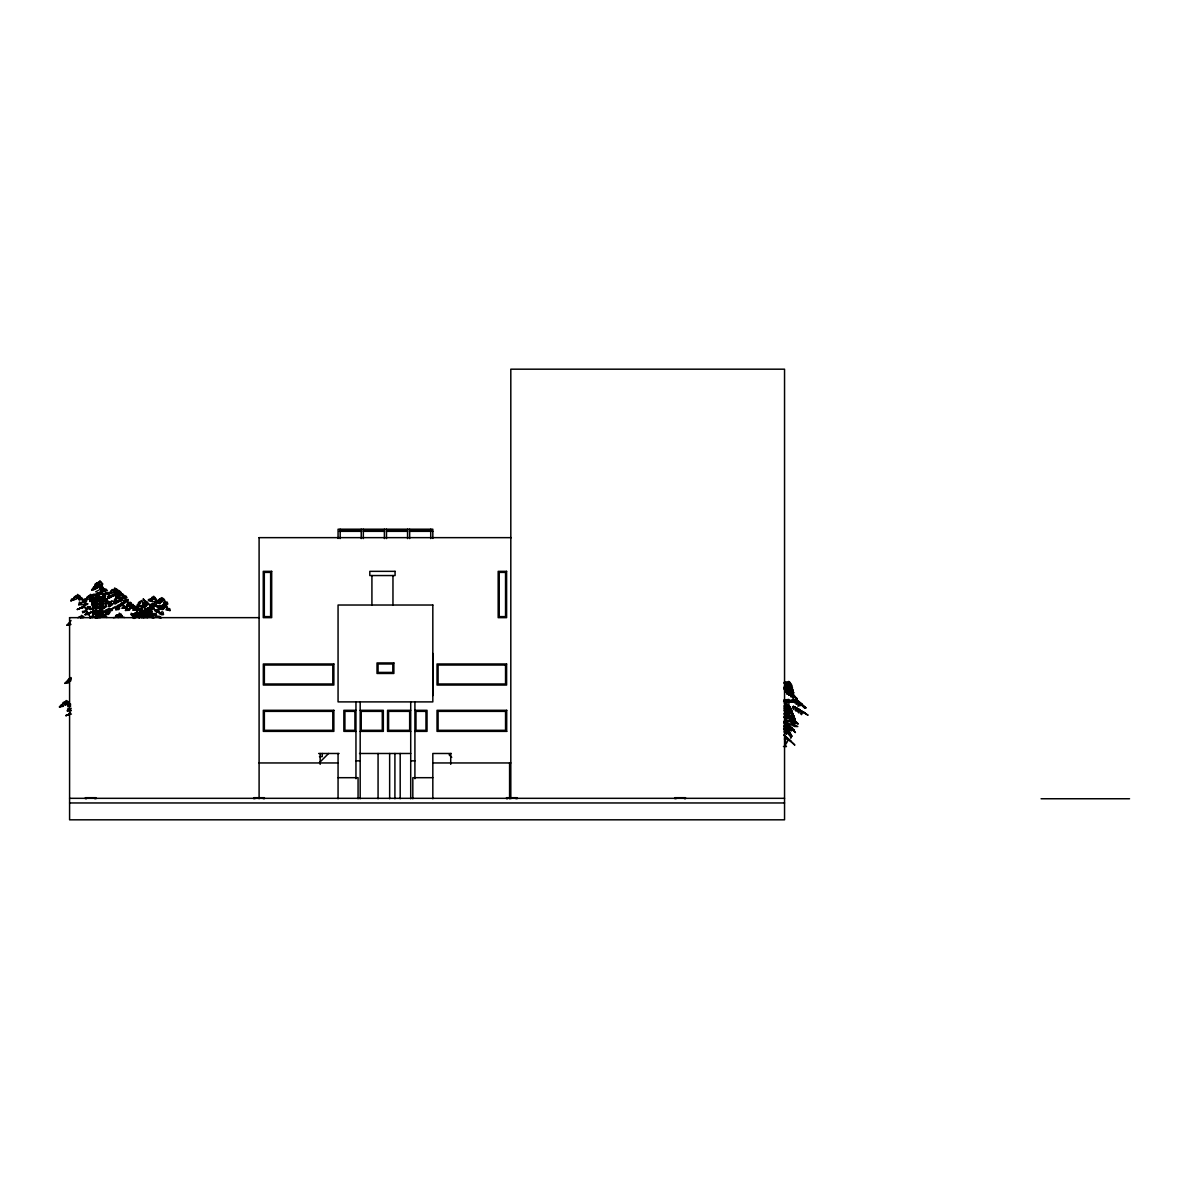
<?xml version="1.0" encoding="UTF-8"?>
<svg xmlns="http://www.w3.org/2000/svg" width="1189" height="1189" viewBox="0 0 1189 1189"><rect width="100%" height="100%" fill="white"/><g stroke="black" fill="none" stroke-linecap="round" stroke-linejoin="round"><path stroke-width="1.5" d="M150.646 612.811L146.841 611.072L150.646 612.811L148.075 611.636M157.156 606.36L153.336 604.621L157.156 606.36L154.585 605.186M156.443 611.443C154.02 610.507 162.893 614.193 158.063 611.577M156.874 611.384L160.01 612.811L158.494 611.518M96.131 597.324L96.918 595.63L98.152 595.823L100.173 596.967L99.757 598.543M163.131 600.445L162.804 598.171L161.719 597.651L159.044 599.628L161.6 600.831L163.131 600.445L159.564 598.751M162.581 607.356L165.553 606.955L165.241 604.681L162.967 604.666L161.615 606.895M161.02 607.965L160.708 605.721L159.608 605.201L156.933 607.133L159.489 608.352L161.02 607.965L157.453 606.271M163.443 614.475L163.146 612.231L162.046 611.711L159.356 613.643L161.912 614.862L163.443 614.475L159.891 612.781M146.039 615.857L146.128 614.371L144.657 613.123L142.1 615.709L146.039 615.857L142.487 614.163M133.837 616.199L131.726 615.516L131.251 613.242L133.837 616.199L130.953 614.505M160.753 599.449L164.691 600.846L164.32 599.315L162.135 598.825M784.651 716.031L784.755 714.5L788.054 714.544L793.063 717.145L789.749 717.086L784.755 714.5M784.205 732.156L784.279 731.146M801.995 705.463L805.012 708.302L796.021 699.34M160.366 602.986L160.129 600.965L159.029 600.445L156.279 601.976L158.836 603.195L160.366 602.986L156.814 601.292M162.789 609.496L161.451 606.97L158.865 609.125L162.789 609.496L159.237 607.802M156.443 605.305L156.205 603.313L155.105 602.793L152.355 604.28L154.912 605.483L156.443 605.305L152.891 603.626M158.865 611.815L158.627 609.838L157.528 609.318L154.793 610.789L157.349 612.008L158.865 611.815L155.031 609.808M146.886 617.73L147.822 616.497L144.211 615.278M96.116 612.885L95.447 611.354L92.653 614.312L95.61 614.475L96.889 612.469L93.901 609.883L93.143 612.617L94.719 612.959M109.016 612.885L108.362 611.354L105.553 614.312L108.511 614.475L109.804 612.469L106.802 609.883L106.044 612.617L107.619 612.959M115.838 602.377L117.027 601.01L116.269 600.43L113.46 603.388L115.303 604.012L117.176 602.704L113.951 601.679L114.709 598.959L118.053 601.411M133.213 606.42L132.544 604.889L131.28 605.409L129.735 607.847L132.692 608.01L134.298 605.647L137.3 608.233L136.007 610.239L133.049 610.076L134.595 607.638L135.858 607.118L136.527 608.649M167.634 604.027L167.292 602.184L165.093 601.827L163.592 603.358L167.634 604.027L163.933 602.333M170.057 610.537L169.715 608.694L167.515 608.337L166.029 609.868L170.057 610.537L166.356 608.842M85.058 614.683L86.975 611.978L89.101 614.49L85.058 614.683L91.672 612.038L89.963 612.484M100.738 615.01L97.959 614.683L99.891 611.978L102.001 614.49L97.364 616.467M105.866 603.759L107.798 601.054L109.908 603.566L105.866 603.759L112.628 601.173M122.155 608.218L124.072 605.513L126.183 608.025L122.155 608.218L128.769 605.573L127.06 606.018M125.454 610.447L127.386 607.742L129.497 610.254L125.454 610.447L132.217 607.847M154.035 608.59L153.693 606.851L151.493 606.449L150.022 607.817L154.035 608.59L150.334 606.895M156.458 615.099L156.116 613.361L152.489 613.821L149.115 611.681L151.538 614.193L156.458 615.099L152.757 613.405M159.935 601.797L161.719 601.961L161.362 600.386L157.78 600.594L158.88 601.545M162.373 608.307L164.156 608.486L163.8 606.895M164.29 606.88L167.114 607.356L166.757 605.825L164.558 605.335M151.3 611.503C149.859 607.847 144.657 611.057 151.3 611.503L147.748 609.808M155.982 615.857C154.525 612.201 149.324 615.412 155.982 615.857L152.415 614.163M92.668 605.305L94.08 594.485M784.101 710.725L784.264 709.64M784.502 739.38L784.829 737.314M70.82 600.787L71.682 598.944L73.926 598.572L74.952 599.553L70.82 600.787L74.907 599.093M67 625.176L68.962 622.873L70.478 623.735L67 625.176L70.939 624.507M59.45 706.935L61.412 704.646L63.389 706.266L59.45 706.935L63.537 705.24M64.919 683.378L66.896 681.074L68.858 682.709L64.919 683.378L69.021 681.683M83.72 600.787L84.582 598.944L86.827 598.572L87.852 599.553L83.72 600.787L87.808 599.093M91.627 589.863L93.589 587.559L95.566 589.194L91.627 589.863L95.715 588.169M107.917 594.322L108.764 592.479L111.023 592.107L112.048 593.088L107.917 594.322L112.004 592.627M111.231 596.551L112.078 594.708L114.337 594.337L115.363 595.317L111.231 596.551L115.318 594.857M139.41 612.721L136.542 612.32L135.68 614.014M147.198 613.955L145.593 613.494M96.502 605.35L97.379 603.611L100.619 604.071L96.502 605.35L100.589 603.655M104.409 594.426L105.286 592.687L108.526 593.148L104.409 594.426L108.496 592.731M124.786 597.19L120.684 598.884L122.675 596.685L124.161 597.458C126.629 598.483 118.187 599.791 121.813 598.052M123.998 601.114L125.989 598.914L127.907 600.326L124.102 601.797L123.775 600.608L127.743 600.207L126.643 600.846L123.998 601.114L128.085 599.419M115.853 609.704L117.919 606.167L119.361 608.5L118.811 609.541L115.853 609.704L119.48 607.326M790.566 729.481L789.006 731.874L788.352 730.432L789.897 728.025M76.408 598.721L77.315 597.146L79.544 596.685L82.918 599.375L79.143 599.746L78.712 598.409L79.797 597.205L76.408 598.721L80.495 597.041L77.582 594.411L76.795 597.205L80.525 597.146M89.918 601.158L91.91 598.914L93.158 598.706L90.037 601.545L93.738 598.676L89.309 598.721L90.215 597.146L92.445 596.685L95.744 598.736M65.038 704.884L65.945 703.293L69.125 703.516L65.038 704.884L69.125 703.189M70.508 681.327L70.701 680.48M97.216 587.797L98.122 586.222L100.352 585.746L103.725 588.451L99.95 588.823L99.519 587.485L100.604 586.281L97.216 587.797L101.303 586.118L98.776 583.68L102.417 586.311L98.39 583.487L97.602 586.281L101.333 586.222M97.26 618.057L99.267 616.021L101.11 617.121M113.49 592.256L115.511 590.22L117.592 590.888L113.49 592.256L117.577 590.576L114.679 587.946L113.891 590.74L117.607 590.68M119.301 593.489L120.892 593.118L116.804 594.485L117.711 592.895L119.94 592.434L123.329 595.139L119.539 595.511L119.123 594.158M118.097 617.463L120.119 615.412L122.185 616.095L118.097 617.463L122.185 615.768L119.286 613.138L118.484 615.932L122.214 615.872M150.111 616.497L151.702 616.125L147.614 617.492L148.521 615.902L150.75 615.441L154.05 617.492M73.926 597.606L75.962 595.615L78.013 596.209L73.926 597.606L78.013 595.912M70.106 621.996L71.028 620.45M86.827 597.606L88.863 595.615L90.914 596.209L86.827 597.606L90.929 595.912M70.612 679.722L68.041 680.197L68.947 678.666L71.177 678.176M62.556 703.754L63.478 702.223L66.643 702.372L62.556 703.754L66.643 702.075M94.734 586.682L95.655 585.137L98.821 585.285L94.734 586.682L98.836 584.988M96.339 616.734L94.778 616.942L96.814 614.951L98.628 615.947M111.023 591.141L111.944 589.595L115.11 589.744L111.023 591.141L115.11 589.447M114.337 593.37L115.244 591.825L118.41 591.973L114.337 593.37L118.424 591.676M115.63 616.348L116.537 614.802L119.703 614.951L115.63 616.348L119.717 614.654M145.132 616.378L146.054 614.832L149.22 614.981L145.132 616.378L149.234 614.683M98.048 600.608L99.49 601.664L95.7 602.065L95.447 600.073M133.391 606.167L133.554 608.367L135.115 608.709M70.79 677.522L70.894 679.796M116.864 591.423L117.993 590.175L119.153 590.665L120.862 592.152L119.643 593.608L119.896 595.6L122.883 595.659M137.761 614.119L135.65 616.378L139.455 616.571L138.86 613.866L140.629 615.872M789.199 725.825L789.481 729.154L791.428 730.953L791.978 729.481L789.199 725.825L784.918 714.916M95.536 598.349L95.388 600.787L99.148 600.95L97.632 598.409L95.536 598.349L97.706 596.952L94.08 598.543M138.667 617.106L139.945 615.798L141.996 617.076M134.045 618.488L138.533 608.292M158.063 602.66L158.434 600.831L156.472 600.46L154.213 601.991L158.063 602.66L155.179 600.98M100.337 597.19L96.681 598.721M136.631 606.836L140.763 605.989L133.554 608.367M133.049 617.492L137.181 616.645L134.892 617.864M140.822 615.843L138.905 612.84M143.126 614.505L144.345 613.539M134.312 617.894L136.2 616.422L136.542 617.448M144.434 607.237L144.82 605.483L142.621 603.997L146.321 606.568L142.843 605.082L140.584 606.449L141.476 606.97L144.434 607.237L141.55 605.543M152.192 600.608L152.593 599.018M92.356 617.626L93.099 616.928M81.536 617.552L79.722 616.556L77.894 617.745M791.948 714.5L791.829 716.625L793.405 718.349L794.044 717.636L791.948 714.5L789.422 706.37M99.638 600.534L103.22 599.182L99.668 597.532L98.895 599.152L99.638 600.534L102.076 597.829M100.352 605.573L103.294 605.216L103.711 603.655L100.456 602.347L99.698 603.18L102.507 606.167L99.192 603.477L100.352 605.573L102.789 602.882M103.309 600.95C106.653 599.405 102.135 599.687 103.592 601.679L106.133 599.048M103.636 608.441L106.921 606.286L103.77 606.197L103.636 608.441L106.074 605.751M109.135 606.182L112.286 603.596L108.496 604.755L109.135 606.182L111.573 603.477M106.014 611.651L105.39 610.239L108.452 608.961M108.63 610.21L109.18 609.065L108.08 609.363M118.201 607.148L119.732 608.278L116.121 609.422L115.452 607.074L116.195 606.241L118.573 606.732M80.287 603.12L84.374 601.426M81.491 607.891C69.616 612.142 86.797 606.033 79.633 608.278M105.182 590.502C93.307 594.753 110.488 588.659 103.339 590.903M86.648 609.571L90.75 607.891M93.188 603.12L97.275 601.426M94.392 607.891C82.517 612.142 99.698 606.033 92.534 608.278M91.821 612.097L87.718 613.777L88.848 612.944M111.558 596.967C99.683 601.218 116.864 595.109 109.7 597.354M103.651 607.891L99.564 609.571L103.636 606.836M100.619 613.777L104.721 612.097M117.384 596.655L121.471 594.961M117.8 605.335L121.887 603.64M123.745 603.105L127.832 601.426M128.902 605.632L124.815 607.311L125.945 606.479M131.147 603.64C119.272 607.891 136.453 601.797 129.304 604.042M68.917 709.268L71.221 708.317M70.121 714.039C58.246 718.29 75.427 712.196 68.263 714.44M105.004 599.94L101.377 602.318L104.171 599.984M109.002 606.94L112.628 604.562M145.905 611.681C149.755 608.441 140.837 614.535 144.82 612.231M319.529 762.535L328.595 753.484M100.768 616.17L100.916 615.248M95.655 601.054L96.889 600.727M101.377 602.318L102.328 601.589M96.874 585.568C86.812 591.215 102.878 581.139 94.897 586.593M96.874 603.016C86.812 608.664 102.878 598.587 94.897 604.042M140.317 603.536C130.24 609.184 146.306 599.107 138.34 604.562M784.428 724.77L785.661 723.774L785.988 726.613L784.755 727.623L784.101 726.182M147.05 605.008L147.391 604.161L143.438 603.299L147.05 605.008L144.166 603.313M140.882 611.458L141.223 610.626L137.255 609.749L140.882 611.458L137.983 609.764M136.393 615.664L136.735 614.832L132.767 613.955L136.393 615.664L133.51 613.97M149.636 611.458L149.977 610.626L146.009 609.749L149.636 611.458L146.737 609.764M95.64 591.825L98.821 590.13M95.804 609.021L99.133 607.133L96.785 608.5M139.232 609.541L142.576 607.653L140.213 609.021M147.822 616.184L145.415 617.418L147.971 615.724M783.551 728.946L787.831 725.305M133.109 618.042L135.115 617.344M139.455 616.571L136.557 614.876L132.722 616.809L136.096 615.293M150.26 600.43L148.357 599.657L151.806 598.557M98.286 600.103L99.163 599.509L98.137 599.999M137.404 613.836L133.614 615.649L137.003 614.163M91.702 602.912L95.462 600.817L92.162 601.218L91.702 602.912L95.328 600.519M105.108 603.789L108.838 601.649L105.598 602.199L105.108 603.789L108.734 601.411M108.511 611.518L112.39 610.343L110.993 608.709L108.823 609.392L108.511 611.518L114.516 607.475M94.674 585.196L97.855 583.517M97.364 601.218L94.481 602.481L97.186 601.069M138.117 603.165L141.283 601.485M132.915 616.972L136.482 614.921M144.597 610.849L147.778 609.154M784.829 714.916L786.419 713.92L783.789 713.89M95.596 584.081C106.98 577.928 88.298 587.515 98.137 582.536M139.024 602.05L142.204 600.356M133.837 615.857L136.378 614.312M145.519 609.719C156.918 603.566 138.221 613.152 148.06 608.188M784.636 719.91L785.974 717.606L783.908 717.428M783.893 721.307L787.192 720.727L787.103 722.258L783.804 722.838M99.891 609.199L103.502 607.832L99.564 609.571M76.795 597.205L79.737 595.511M97.602 586.281L100.545 584.587M79.143 599.746L82.071 598.052M99.95 588.823L102.893 587.128M92.623 597.606L93.366 596.388L91.642 594.901L90.483 594.411L89.368 595.659L89.695 597.205L92.638 595.511M82.799 602.065L86.589 601.664L83.453 599.553L82.368 600.742L82.799 602.065L85.742 600.371M78.712 604.725L82.442 604.636L79.485 601.961L78.712 604.725L81.655 603.031M91.791 597.725L93.396 597.354L89.844 599.078L89.963 600.252L92.816 599.419M103.606 591.141L107.396 590.74L105.494 589.001L103.354 589.149L103.606 591.141L106.549 589.447M99.519 593.801L103.265 593.712L100.307 591.037L99.519 593.801L102.462 592.107M91.612 598.409L92.043 599.746L94.986 598.052M95.819 599.375L92.043 599.746M81.268 608.263L84.939 606.955L81.848 606.553L81.268 608.263L84.211 606.568M102.076 597.324L105.762 596.031L102.655 595.63L102.076 597.324L105.018 595.644M113.891 590.74L116.834 589.045M91.612 604.725L95.358 604.636L92.4 601.961L91.612 604.725L94.555 603.031M87.02 608.263L90.691 606.955L87.585 606.553L87.02 608.263L89.948 606.568M107.827 597.324L111.498 596.031L108.392 595.63L107.827 597.324L110.77 595.644M82.784 612.617L86.411 611.027L82.442 611.428L82.784 612.617L85.727 610.923M119.212 593.37L119.926 592.271L118.112 591.111L116.894 590.74L115.809 591.944L116.225 593.281L119.168 591.587M94.169 608.263L97.84 606.955L94.748 606.553L94.169 608.263L97.112 606.568M80.555 618.146L81.342 615.352L83.498 616.452M119.896 595.6L122.824 593.906M115.809 598.26L119.539 598.171L117.756 595.986L115.675 596.016L115.809 598.26L118.751 596.566M99.921 608.263L103.562 606.672L99.579 607.074L99.921 608.263L102.863 606.568M93.143 612.617L96.264 610.908L99.326 611.027L97.216 612.246L95.685 612.617L98.628 610.923M113.951 601.679L116.894 599.999M123.195 597.829L126.985 597.428L123.849 595.317L122.764 596.506L123.195 597.829L126.138 596.135M119.123 600.49L122.853 600.4L119.896 597.71L119.123 600.49L122.066 598.795M116.908 601.991L117.711 601.545L115.615 602.273M118.365 601.797L122.036 600.49L118.93 600.088L118.365 601.797L121.308 600.103M124.102 601.797L127.045 600.103M106.044 612.617L108.987 610.923M106.757 617.477L101.496 613.138L100.708 615.932L103.651 614.252M121.679 604.012L125.306 602.437L121.337 602.838L121.679 604.012L124.607 602.333M119.866 606.152L123.552 604.844L120.446 604.443L119.866 606.152L122.809 604.458M102.804 616.467L104.929 616.318M104.32 614.847L106.653 616.853L103.369 613.806L104.439 615.872L100.708 615.932M127.416 604.012L131.087 602.719L127.996 602.318L127.416 604.012L130.359 602.333M124.711 607.995L122.69 607.638L126.123 606.687M126.064 607.534L126.822 606.791L125.677 606.94M133.985 606.004L130.983 603.418L130.24 606.152L133.183 604.458M118.484 615.932L121.427 614.252M120.594 616.467L124.533 617.477M148.001 615.961L151.731 615.902L148.803 613.167L148.001 615.961L150.944 614.267M151.806 616.838L153.292 616.823M68.368 701.659L65.425 703.353L65.098 701.822L66.212 700.559L67.372 701.064L69.096 702.536L68.353 703.754M70.255 704.468L68.427 703.368L67.342 704.557L67.758 705.894L70.701 704.215M71.013 710.041L68.115 708.109L67.342 710.873L70.285 709.194M71.072 710.784L67.342 710.873M70.478 712.701L69.898 714.411L71.429 714.039M101.095 592.196L103.398 591.007M77.404 609.571L79.708 608.396M107.471 598.647L109.76 597.473M90.305 609.571L92.608 608.396M87.718 613.777L90.022 612.603M120.684 598.884L124.637 597.131L122.928 597.591M127.06 605.335L129.363 604.146M124.815 607.311L127.119 606.137M66.034 715.733L68.323 714.544M93.545 589.595L97.32 588.02L93.426 588.421L93.545 589.595L96.725 587.916M92.252 596.046L96.027 594.47L93.114 594.351L92.252 596.046L95.417 594.366M95.596 596.046L99.356 594.47L96.443 594.351L95.596 596.046L98.761 594.366M89.963 600.252L93.143 598.572M95.388 600.787L98.568 599.093M94.674 602.645L97.855 600.965M93.545 607.044L97.32 605.469L94.407 605.35L93.545 607.044L96.725 605.364M95.64 609.273L98.821 607.579M93.114 611.8L91.895 612.766L93.738 613.123M95.477 612.32L99.356 611.919L95.596 613.494L98.761 611.815M91.91 616.363L93.158 616.155M92.816 616.868L93.738 616.125L89.606 616.972L89.963 617.7L93.143 616.021M95.388 618.235L96.517 615.278L98.568 616.541M136.988 607.564L140.168 605.885M139.068 609.794L142.249 608.099M138.548 613.182L142.799 612.439L139.024 614.014L137.983 612.662L140.778 615.397M139.024 614.014L142.204 612.335M145.563 617.463L148.253 616.036M99.564 597.918L102.15 596.908L99.341 597.814M110.83 601.679C104.246 604.339 115.823 599.955 110.77 601.56M130.433 608.367L128.13 609.541L131.697 607.832M89.309 598.721L93.396 597.041M99.371 598.171L102.299 596.967M87.689 603.655L83.602 605.35L90.691 617.76M116.804 594.485L120.892 592.791M113.46 603.388L118.573 601.426M92.653 614.312L96.74 612.617M97.959 614.683L102.046 613.004M94.778 616.942L98.865 615.248M95.581 617.686L97.84 617.314M105.553 614.312L109.641 612.617M98.405 617.581L101.347 616.378M99.846 617.641L104.409 615.768M129.735 607.847L133.822 606.152M113.371 617.686L115.615 617.314M133.049 610.076L137.136 608.382M142.888 617.715L145.132 617.344M147.614 617.492L151.702 615.798M68.041 680.197L70.344 679.246M784.814 686.425L786.479 685.087L790.105 688.045L788.693 687.242M785.379 687.911L787.044 686.573L783.863 687.227L787.281 688.223L783.7 688.059M786.301 689.665L784.651 690.987L787.817 690.348M99.713 594.738L101.243 593.891L96.814 593.029L99.713 594.738L98.464 593.043M103.384 594.738L104.929 593.891L100.485 593.029L103.384 594.738L102.15 593.043M99.713 599.093L101.243 598.245L96.814 597.383L99.713 599.093L98.464 597.398M100.916 610.893L96.814 610.477L99.713 612.186L101.243 611.339L100.485 610.477L104.929 611.339L103.384 612.186L100.872 610.997M144.345 611.414L140.243 610.997L143.141 612.707L144.686 611.859L143.928 610.997L148.357 611.859L146.827 612.707L144.315 611.518M143.141 617.061L144.345 615.768L140.243 615.352M155.863 599.078L151.969 599.018L151.553 598.26L153.738 596.284L155.863 599.078L151.761 597.398M153.678 606.613L149.784 606.524L149.353 605.766L151.553 603.834L153.678 606.613L149.561 604.919M139.128 614.49L135.249 614.341L134.833 613.628L137.003 611.77L139.128 614.49L135.026 612.796M89.963 617.7L91.449 617.344M103.696 601.753L107.278 600.356L103.725 598.766L102.967 600.386L103.696 601.753L107.263 600.386L106.089 600.252M783.937 699.92L788.961 699.504L785.498 700.767M785.201 705.835L789.333 706.058L792.424 712.27L789.333 706.058L787.148 707.351L784.695 706.846M152.772 601.634L148.491 600.608L150.631 599.093L151.895 599.613L152.772 601.634L148.655 599.94M148.803 603.953L144.969 603.536L146.648 601.441L148.803 603.953L144.686 602.258M791.889 719.33L793.271 719.167L793.88 720.326L792.067 721.262L791.458 720.103M99.876 614.951L96.814 614.832L99.713 616.541L98.464 614.847M70.746 705.984L67.758 705.894M790.195 701.733L797.522 702.803L785.632 701.124M784.591 685.206L787.371 686.157M153.113 598.052L151.746 598.498L155.566 599.494L155.194 597.487M82.175 617.626L83.304 617.626M340.173 529.729L361.233 529.729M363.329 529.729L384.389 529.729M386.499 529.729L407.559 529.729M409.655 529.729L430.715 529.729M340.173 530.829L361.233 530.829M363.329 530.829L384.389 530.829M386.499 530.829L407.559 530.829M409.655 530.829L430.715 530.829M339.326 531.334L361.233 531.334M363.329 531.334L384.389 531.334M386.499 531.334L407.559 531.334M409.655 531.334L430.715 531.334M431.979 531.334L432.826 531.334M259.053 537.651L511.329 537.651M69.542 617.656L259.098 617.656M432.826 653.46L432.826 695.58M355.957 710.309L343.859 710.309L343.859 731.369L355.957 731.369M360.178 710.309L383.334 710.309L383.334 731.369L360.178 731.369M410.71 710.309L387.555 710.309L387.555 731.369L410.71 731.369M414.916 710.309L427.029 710.309L427.029 731.369L414.916 731.369M506.752 710.309L437.032 710.309L437.032 731.369L506.752 731.369M318.637 753.484L339.088 753.484M359.509 753.484L410.71 753.484M451.344 753.484L432.826 753.484L432.826 798.755M319.469 756.635L322.278 756.635L322.278 753.484M355.957 760.856L360.178 760.856M410.71 760.856L414.916 760.856M259.098 537.651L259.098 762.952L338.062 762.952M432.826 762.952L510.809 762.952M338.062 777.695L358.067 777.695L358.067 798.755M432.826 777.695L412.821 777.695L412.821 798.755M69.586 798.324L784.547 798.324M1041.074 798.755L1129.55 798.755M69.586 802.961L784.547 802.961M162.789 606.435L160.203 607.118L161.318 608.055M784.22 703.026L786.494 703.071L784.799 701.688M785.974 705.686L788.262 705.746L786.553 704.364M783.462 746.484L786.419 746.558L785.008 744.552M116.225 593.281L117.815 593.489M784.101 683.051L785.944 682.947L784.19 682.308M101.6 588.54L102.878 588.6L99.192 586.028L101.6 588.54L100.366 586.846M785.022 715.689L788.783 717.249L783.759 717.012M130.24 606.152L131.801 606.494M144.597 604.19L145.846 604.28L142.204 601.649L144.597 604.19L143.349 602.496M151.092 611.859L152.341 611.949L148.699 609.333L151.092 611.859L149.844 610.18M101.154 603.67L102.417 603.759L98.776 601.129L101.154 603.67L99.921 601.976M143.631 612.915L145.385 612.781L147.718 614.49L143.631 612.915L147.718 614.49M89.695 597.205L91.256 597.591M99.207 616.928L97.647 616.541L97.32 615.01L98.434 613.747L99.594 614.252M120.55 593.088L123.671 595.199M96.354 599.553L97.587 599.925M783.596 701.317L785.855 702L784.458 700.187M784.77 704.378L788.916 705.924L788.916 702.803L786.91 701.837L786.895 704.958L785.632 703.249M151.597 610.135L147.481 608.441M139.291 608.842L140.495 608.426L142.829 610.135L140.406 609.303M159.608 617.641C153.827 616.779 161.184 614.891 161.005 618.012L157.453 616.318M152.326 617.641C146.559 616.779 153.901 614.891 153.738 618.012L150.171 616.318M786.033 706.207L790.016 708.406L785.453 707.529M784.19 727.98L789.05 729.452L786.256 728.411M139.395 616.987L137.017 615.456L139.395 617.998L138.162 616.303M138.727 608.441L142.829 610.135M148.997 617.061L150.096 617.373L146.812 614.327L148.997 617.061L147.748 615.367M105.553 599.093L106.653 599.405L103.369 596.358L105.553 599.093L104.32 597.398M803.586 712.479L808.074 715.213L793.791 706.578M161.555 599.419L164.691 600.846M158.033 600.282L161.719 601.961M163.978 605.929L167.114 607.356M160.456 606.791L164.156 608.486M144.315 615.322L148.03 617.017L145.459 615.843M140.287 615.857L143.988 617.552L141.179 614.594L140.852 616.125M157.438 611.636L160.01 612.811M157.007 611.696L159.579 612.87M161.986 605.26L165.553 606.955M155.804 610.656L154.615 609.912L158.672 610.76M796.422 707.931L793.42 706.355L792.424 707.173L793.464 709.476L794.445 707.529L793.42 706.355L799.885 709.788L796.883 708.228M802.01 711.29L799.008 709.729L805.473 713.162L802.471 711.587M145.311 609.169L146.381 609.541L143.185 606.405L145.311 609.169L144.077 607.475M101.882 591.201L102.938 591.572L99.742 588.436L101.882 591.201L100.634 589.506M101.882 608.649L102.938 609.021L99.742 605.885L101.882 608.649L100.634 606.955M83.052 616.719L84.226 617.329M785.067 722.793L787.623 723.804L786.092 722.659M145.266 601.649L146.306 602.05L143.17 598.855L145.266 601.649L144.032 599.955M151.761 609.318L152.801 609.719L149.665 606.524L151.761 609.318L150.527 607.624M101.838 583.68L102.863 584.081L99.727 580.886L101.838 583.68L100.589 581.986M101.838 601.129L102.863 601.53L99.727 598.335L101.838 601.129L100.589 599.434M789.481 688.773L790.893 689.575L788.679 687.435M790.284 690.304L791.681 691.106L789.466 688.966M790.254 690.497L788.842 689.679L792.483 692.637L788.961 689.219M793.747 696.457L797.239 698.775L786.286 691.433M794.624 720.534L798.28 724.042L787.133 712.984M784.71 704.884L788.218 708.139L783.863 706.013M98.078 616.809L99.177 617.567M784.666 725.409L787.876 727.787L785.29 726.063M789.496 740.093L794.846 745.087L784.027 734.98M798.919 701.644L795.798 699.117L792.617 699.875L792.766 700.811L794.832 700.678L795.798 699.117L802.248 704.393L799.127 701.867M802.798 705.24L799.662 702.714L806.127 707.99L802.991 705.463M786.226 731.607L790.061 734.98L783.908 729.526M789.228 693.469C791.042 695.565 787.921 691.285 787.757 693.41L789.05 695.372L788.114 692.711L788.768 693.38M783.819 726.048L785.379 727.4L784.77 726.33M151.687 616.006L152.861 617.21M783.833 721.916L790.67 728.158M784.606 735.53L791.175 741.609L784.071 735.055M449.145 754.777L451.731 757.363M140.852 616.883L141.684 617.715M787.4 687.97L796.883 698.716L795.872 697.527M793.866 695.327L794.876 696.516M794.133 720.266L791.413 717.145L797.195 723.655L794.475 720.534M789.184 731.696L792.023 736.452L787.564 728.827M150.617 615.322L149.68 614.074L150.572 615.159M150.29 612.498L151.538 614.193M143.795 604.829L145.043 606.509M145.578 611.012L146.827 612.707M141.907 611.012L143.141 612.707M99.921 584.527L101.154 586.222M100.366 604.309L101.6 605.989M102.15 610.492L103.384 612.186M98.464 610.492L99.713 612.186M784.309 723.09L785.126 724.517M792.29 712.776L790.284 708.54L794.341 717.235L792.335 712.999M784.487 702.03L785.216 703.531M784.577 726.494L785.632 728.931L785.201 726.494M786.553 685.28L787.698 688.253M787.876 729.838L789.169 735.07L787.252 729.853M786.107 726.776L787.4 732.008L785.483 726.776M788.916 681.862L790.551 690.259A3.656 2.244 36.3 0 0 791.517 694.183A3.656 2.244 36.3 0 0 790.551 690.259M133.48 613.777L133.852 616.928M92.474 600.252L93.143 617.284M685.503 798.755L685.503 797.7L674.98 797.7L674.98 798.755M684.448 797.7L684.448 798.755M676.036 797.7L676.036 798.755M517.052 798.755L517.052 797.7L506.514 797.7L506.514 798.755M515.996 797.7L515.996 798.755M510.809 798.755L510.809 369.185L784.547 369.185L784.547 819.816L69.586 819.816L69.586 617.656M509.591 762.952L509.591 798.755M507.569 797.7L507.569 798.755M506.707 710.309L506.677 731.369M450.72 753.484L450.72 764.349M432.826 538.454L432.826 529.224L338.062 529.224L338.062 538.454M430.715 529.224L430.715 538.572M414.916 701.896L414.916 778.721M410.71 701.896L410.71 798.755M409.655 529.224L409.655 538.572M407.559 529.224L407.559 538.572M400.188 753.484L400.188 798.755M394.911 753.484L394.911 798.755M392.964 575.55L392.964 605.201M389.65 753.484L389.65 798.755M386.499 529.224L386.499 538.572M384.389 529.224L384.389 538.572M378.072 753.484L378.072 798.755M371.919 575.55L371.919 605.201M363.329 529.224L363.329 538.572M361.233 529.224L361.233 538.572M360.178 701.896L360.178 798.755M355.957 701.896L355.957 778.721M340.173 529.224L340.173 538.572M338.062 753.484L338.062 798.755M320.168 753.484L320.168 764.349M264.359 798.755L264.359 797.7L253.837 797.7L253.837 798.755M263.319 797.7L263.319 798.755M259.098 762.952L259.098 798.755M254.892 797.7L254.892 798.755M95.908 798.755L95.908 797.7L85.385 797.7L85.385 798.755M94.852 797.7L94.852 798.755M86.44 797.7L86.44 798.755M785.126 724.428L785.022 725.959L787.088 726.152L788.426 723.848L785.126 724.428M784.814 730.432L786.553 734.282L784.814 730.432M785.32 739.796L786.033 743.987L787.995 740.465L786.955 738.339L785.32 739.796M83.78 604.413L83.602 605.35L85.207 605.305L87.718 604.071L85.578 603.15L83.78 604.413M786.553 726.91L786.88 729.749L788.441 727.341L787.772 725.899L786.553 726.91M100.515 616.63L100.307 617.463L104.409 616.095L102.328 615.412L100.515 616.63M98.048 615.545L97.84 616.348L101.927 614.951L99.861 614.341L98.048 615.545M785.81 682.233L785.409 683.467L787.207 683.467L788.842 681.535L785.81 682.233M786.271 684.626L785.884 685.86L787.668 685.86L789.318 683.943L786.271 684.626M786.746 687.034L786.345 688.253L788.144 688.268L789.778 686.335L786.746 687.034M787.207 689.427L786.821 690.66L788.619 690.66L790.254 688.728L787.207 689.427M784.443 688.699L784.071 689.501L785.959 689.382L787.623 688.059L784.443 688.699M785.914 708.154L785.424 709.164L787.876 709.67L790.046 708.376L785.914 708.154M786.642 710.472L786.152 711.498L788.589 712.003L790.774 710.695L786.642 710.472M787.356 712.806L786.865 713.816L789.318 714.321L791.488 713.014L787.356 712.806M786.003 691.255L786.94 693.9L786.003 691.255L787.727 692.578L786.003 691.255M790.209 694.183L791.161 696.828L790.209 694.183M792.32 695.654L793.271 698.3L792.32 695.654L794.118 696.873L792.394 695.535M785.468 712.865L785.647 714.797L787.014 714.634L786.836 712.701L785.468 712.865M787.608 715.02L787.787 716.952L789.154 716.789L788.976 714.857L787.608 715.02M789.749 717.175L789.927 719.107L791.294 718.944L791.116 717.012L789.749 717.175M114.337 607.297L110.889 609.853L114.337 607.297M788.56 690.482L788.411 692.043L789.704 692.905L789.838 691.344L788.56 690.482M787.148 687.688L786.732 689.085L788.01 689.873C785.468 684.849 791.012 693.975 787.148 687.688M788.961 689.783L788.53 691.181L789.808 691.968C787.281 686.945 792.885 696.07 788.991 689.783M790.759 691.879L791.071 694.495L790.759 691.879M792.573 693.975L792.885 696.591L792.573 693.975M796.11 708.079L795.129 710.026L796.154 711.2L797.15 710.383L796.11 708.079M798.785 709.803L797.804 711.75L798.83 712.924L799.811 710.977L798.785 709.803M801.475 711.527L800.494 713.474L801.52 714.648L802.501 712.701L801.475 711.527M788.485 700.529L787.296 701.347L793.509 700.098L788.485 700.529M784.755 730.284L786.182 732.216L784.755 730.284M795.426 701.005L794.475 702.565L797.641 701.807L797.507 700.856L795.426 701.005M797.135 702.744L796.169 704.304L799.35 703.546L799.201 702.61L797.135 702.744M798.845 704.483L797.878 706.058L801.059 705.3L800.91 704.349L798.845 704.483M786.434 729.243L785.81 730.849L788.381 731.116L786.434 729.243M271.687 571.344L263.259 571.344L263.259 617.656L271.687 617.656L271.687 571.344M395.075 571.344L369.809 571.344L369.809 575.55L395.075 575.55L395.075 571.344M506.603 571.344L498.176 571.344L498.176 617.656L506.603 617.656L506.603 571.344M270.631 572.385L264.315 572.385L264.315 616.615L270.631 616.615L270.631 572.385M505.548 572.385L499.231 572.385L499.231 616.615L505.548 616.615L505.548 572.385M432.826 605.023L338.062 605.023L338.062 701.896L432.826 701.896L432.826 605.023M393.871 662.942L377.017 662.942L377.017 673.464L393.871 673.464L393.871 662.942M333.856 663.982L263.319 663.982L263.319 685.042L333.856 685.042L333.856 663.982M392.816 663.982L378.072 663.982L378.072 672.409L392.816 672.409L392.816 663.982M506.603 663.982L437.032 663.982L437.032 685.042L506.603 685.042L506.603 663.982M332.801 665.037L264.359 665.037L264.359 683.987L332.801 683.987L332.801 665.037M505.548 665.037L438.087 665.037L438.087 683.987L505.548 683.987L505.548 665.037M333.856 710.309L263.319 710.309L263.319 731.369L333.856 731.369L333.856 710.309M332.801 711.364L264.359 711.364L264.359 730.314L332.801 730.314L332.801 711.364M354.917 711.364L344.914 711.364L344.914 730.314L354.917 730.314L354.917 711.364M382.278 711.364L361.233 711.364L361.233 730.314L382.278 730.314L382.278 711.364M409.655 711.364L388.595 711.364L388.595 730.314L409.655 730.314L409.655 711.364M425.974 711.364L415.972 711.364L415.972 730.314L425.974 730.314L425.974 711.364M505.548 711.364L438.087 711.364L438.087 730.314L505.548 730.314L505.548 711.364M789.645 717.68L786.33 717.621L791.339 720.222L794.653 720.266L789.645 717.68M791.22 720.816L787.906 720.757L792.914 723.343L796.229 723.402L791.22 720.816M792.81 723.952L789.496 723.893L794.505 726.479L797.804 726.538L792.81 723.952M786.865 723.952L785.81 723.715L789.912 725.885L786.865 723.952M789.154 726.033L788.084 725.795L792.186 727.965L789.154 726.033M791.428 728.099L790.358 727.876L794.46 730.031L791.428 728.099M786.063 683.779L784.294 683.348L789.243 685.771L786.063 683.779M793.464 730.18L791.815 729.199L795.426 732.573L793.464 730.18M791.354 694.896C788.069 692.548 793.568 696.977 791.354 694.896M790.016 682.516L788.842 681.535L791.874 685.607L790.016 682.516M790.685 684.983L789.511 684.002L792.543 688.059L790.685 684.983M791.354 687.435L790.18 686.469L793.212 690.527L791.354 687.435M792.008 689.902L790.848 688.936L793.866 692.994L792.008 689.902M785.617 709.313L784.086 707.797L786.717 712.152L785.617 709.313M788.292 714.247L786.836 712.701L790.343 716.997L788.292 714.247M790.566 716.477L789.124 714.916L792.617 719.226L790.566 716.477M791.815 693.172C788.857 689.457 794.148 697.542 791.815 693.172M793.658 695.268C790.7 691.567 795.991 699.637 793.658 695.268M793.301 715.496L792.201 713.519L795.292 719.731L793.301 715.496M789.645 732.914L788.575 730.477L790.938 738.146L789.645 732.914"/></g></svg>
